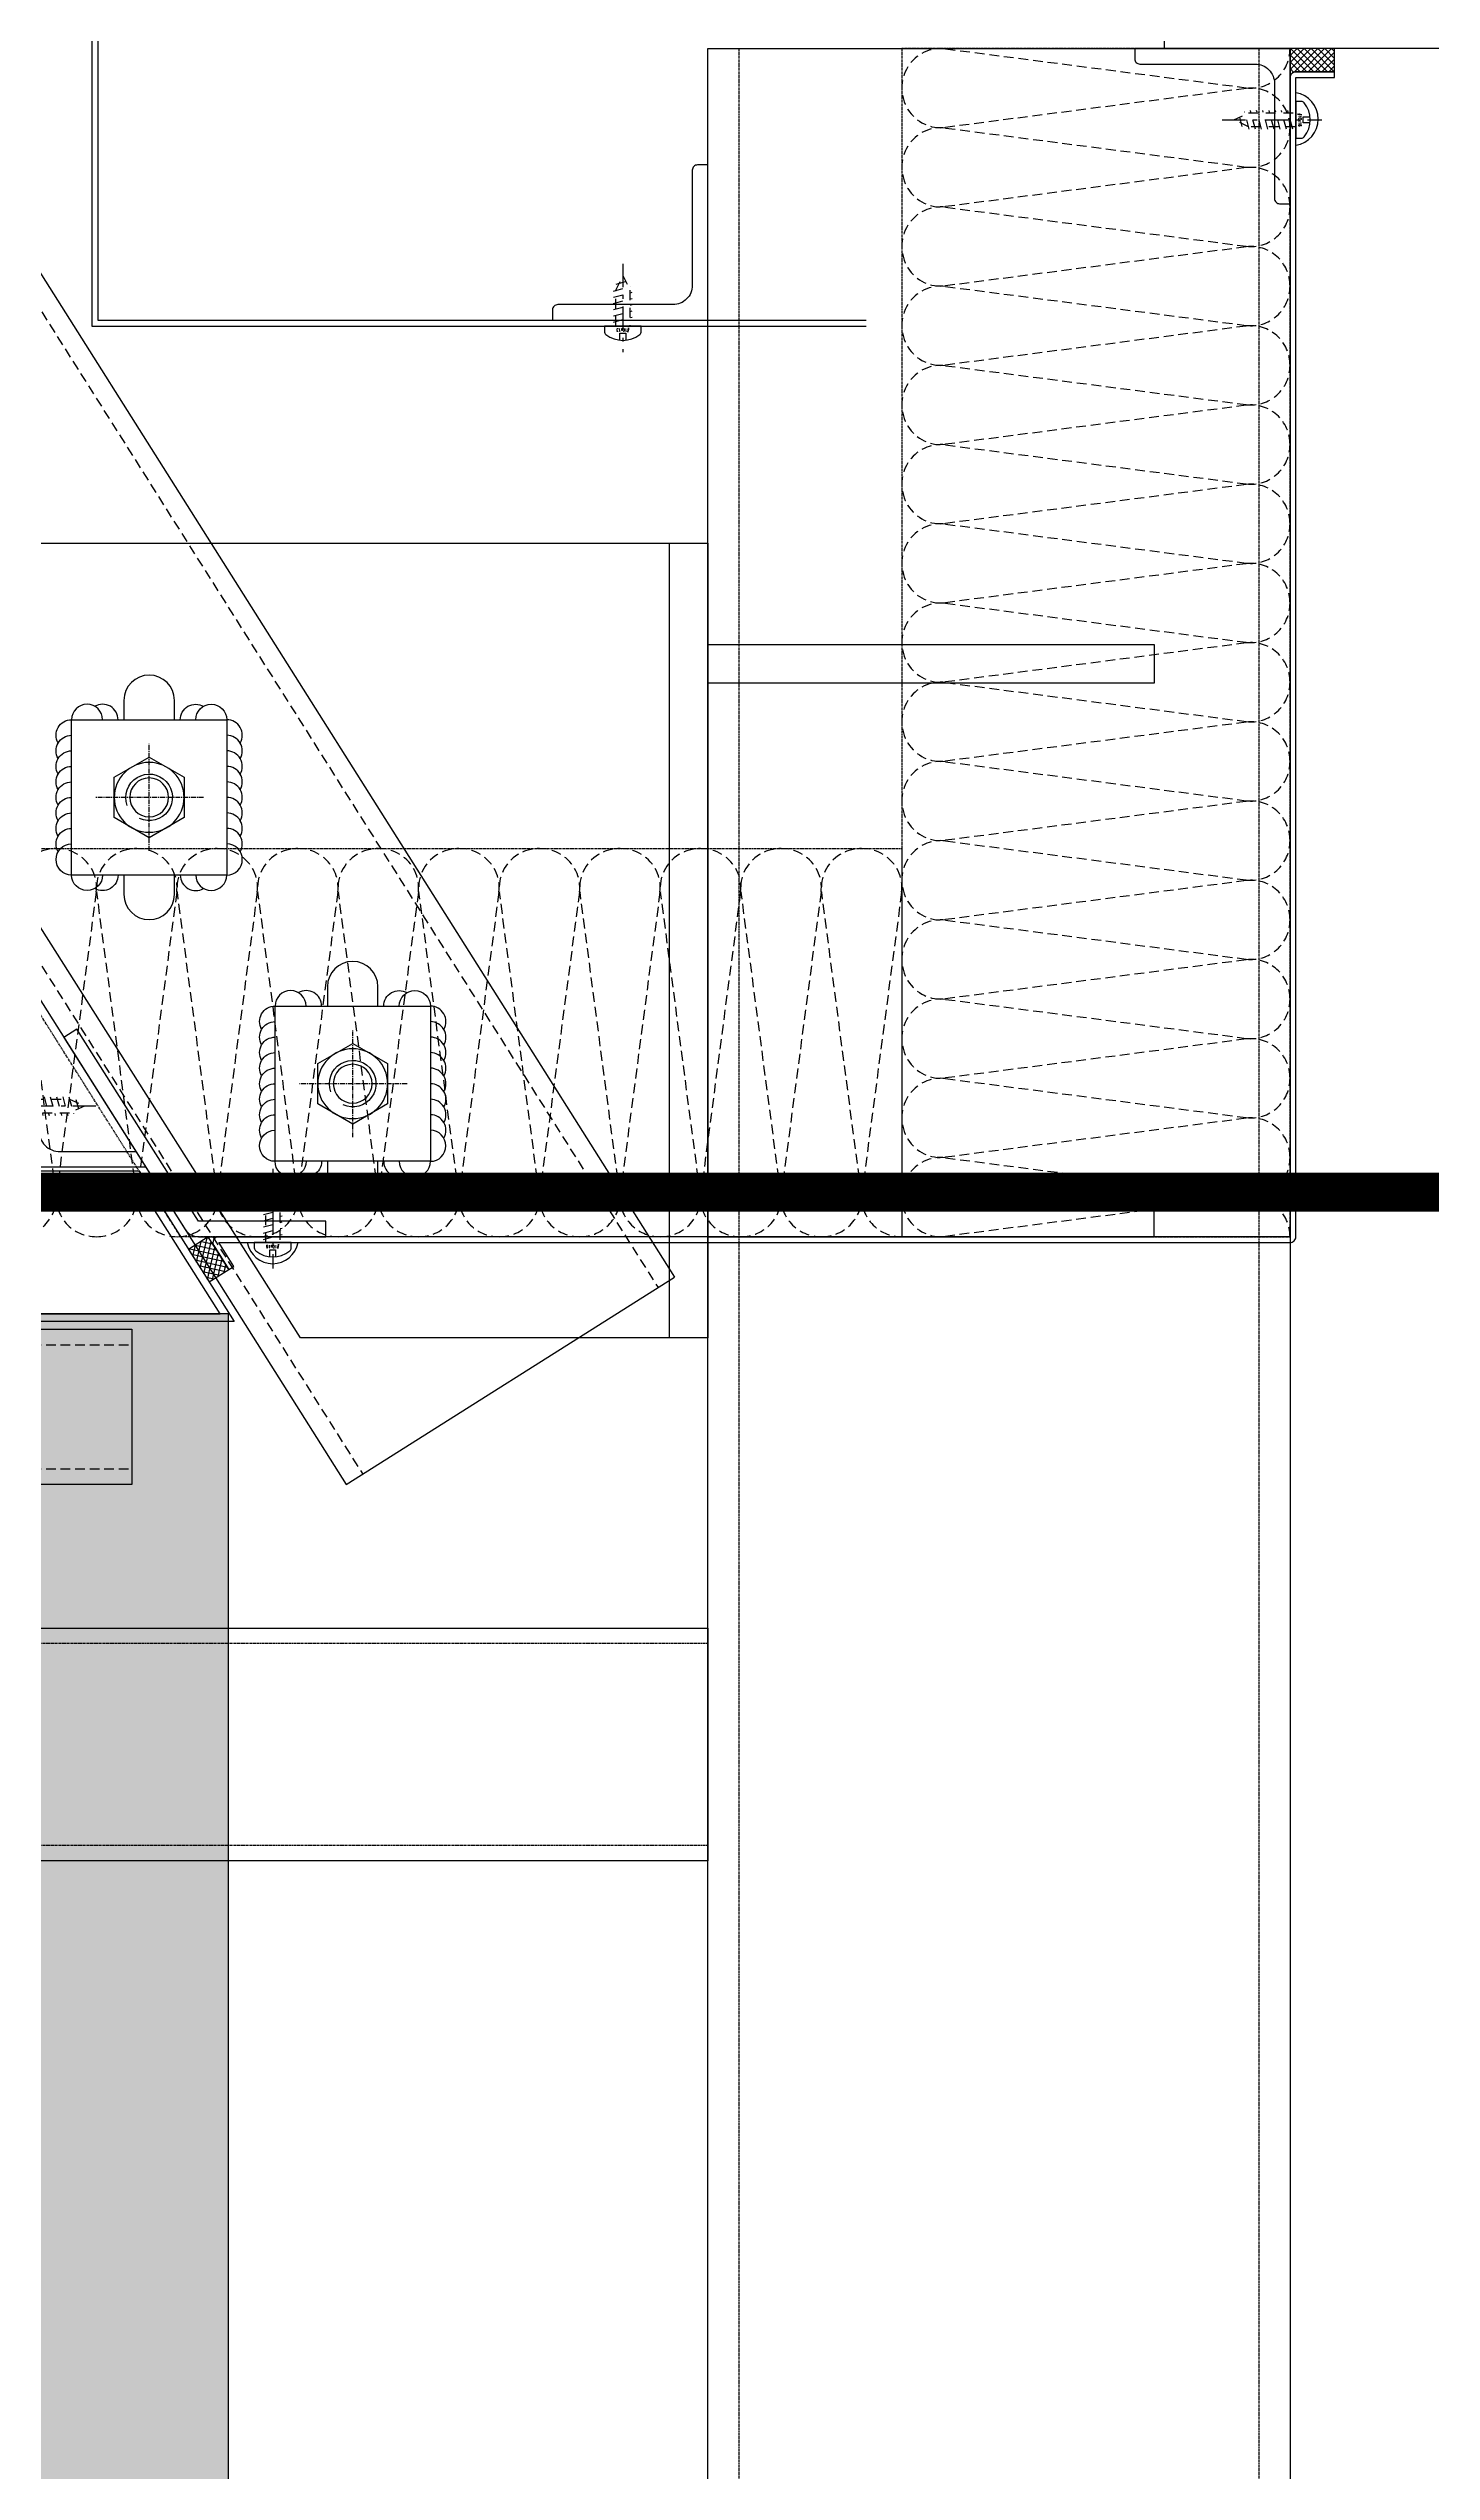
# Model space of a CAD drawing. Header units: millimetres. Extents: x 0 to 119933, y -45162 to 41221.
# Drawn here: x 40676 to 41033, y 1621 to 2246 of the extents above; entities that cross this region are included whole.
import ezdxf
from ezdxf.enums import TextEntityAlignment as Align
from ezdxf.xclip import XClip

# ---------------------------------------------------------------- set-up
doc = ezdxf.new("R2010")
doc.units = ezdxf.units.MM
doc.header["$XCLIPFRAME"] = 0
for name, pattern in [('ACAD_ISO04W100', [30, 24, -3, 0, -3]), ('CENTER', [2, 1.25, -0.25, 0.25, -0.25]), ('CENTER-PISA', [11, 6, -2, 1, -2]), ('CENTER2', [28.575, 19.05, -3.175, 3.175, -3.175]), ('HIDDEN', [0.375, 0.25, -0.125]), ('HIDDEN-PISA', [4.5, 2.5, -2]), ('HIDDEN2', [0.1875, 0.125, -0.0625])]:
    doc.linetypes.add(name, pattern=pattern)
doc.layers.get('DEFPOINTS').update_dxf_attribs({"color": 166})
for name, color, linetype in [('01', 1, 'Continuous'), ('AIX', 9, 'CENTER'), ('AXIS', 1, 'ACAD_ISO04W100'), ('CASTFIX', 1, 'Continuous'), ('CW', 4, 'Continuous'), ('F-Alum', 4, 'Continuous'), ('F-Bolt', 32, 'Continuous'), ('F-Misc', 8, 'Continuous'), ('F-SSTEEL', 3, 'Continuous'), ('F-steel', 3, 'Continuous'), ('F_ALUM', 4, 'Continuous'), ('F_CNTR', 1, 'ACAD_ISO04W100'), ('F_FIXS', 1, 'Continuous'), ('F_INSU', 8, 'Continuous'), ('F_SEAL', 8, 'Continuous'), ('F_STEL', 3, 'Continuous'), ('HAT', 155, 'Continuous'), ('Hatch', 8, 'Continuous'), ('HIDDEN', 1, 'HIDDEN'), ('INSUL', 8, 'Continuous'), ('SC', 6, 'Continuous'), ('WELDING VW', 8, 'Continuous')]:
    doc.layers.add(name, color=color, linetype=linetype)
doc.styles.add('Arial', font='arial.ttf')
doc.styles.add('ROMANS', font='simplex.shx', dxfattribs={"width": 0.8, "bigfont": 'hztxt.shx'})
doc.dimstyles.new('10x of Arup4', dxfattribs={"dimscale": 10, "dimtxt": 1.7, "dimasz": 1, "dimexe": 1.5, "dimexo": 1.5, "dimgap": 1, "dimtad": 1, "dimdec": 1, "dimdsep": 46, "dimtxsty": 'Arial', "dimblk": 'OBLIQUE', "dimcen": 0, "dimclrd": 1, "dimclre": 1, "dimclrt": 7, "dimadec": 0, "dimazin": 0, "dimtfac": 1, "dimtdec": 1, "dimtix": 1, "dimtofl": 0, "dimtmove": 2, "dimatfit": 3, "dimfxl": 5, "dimtfill": 1, "dimtolj": 1, "dimtzin": 0, "dimlwd": -1, "dimlwe": -1, "dimarcsym": 0})

# ---------------------------------------------------------------- blocks, each defined once
blk = doc.blocks.new('*U372')
at = {"layer": 'AIX'}
for p, q in [((0, -13.78), (0, 13.78)), ((-14, 0), (14, 0))]:
    blk.add_line(p, q, dxfattribs=at)
at = {"layer": 'SC'}
blk.add_lwpolyline([(9, 5.2), (0, 10.39), (-9, 5.2), (-9, -5.2), (0, -10.39), (9, -5.2)], close=True, dxfattribs=at)
for radius in [9, 5]:
    blk.add_circle((0, 0), radius, dxfattribs=at)
blk.add_arc((0, 0), 6, 339.93868, 294.24249, dxfattribs=at)
blk = doc.blocks.new('*U373')
at = {"layer": 'WELDING VW'}
for centre, end in [((4, 0), 180), ((8, 0), 120)]:
    blk.add_arc(centre, 4, 0, end, dxfattribs=at)
blk = doc.blocks.new('*U374')
at = {"layer": 'WELDING VW'}
for centre, start in [((4, 0), 180), ((8, 0), 240), ((12, 0), 240), ((16, 0), 240), ((20, 0), 240), ((24, 0), 240), ((28, 0), 240), ((32, 0), 240), ((36, 0), 240)]:
    blk.add_arc(centre, 4, start, 0, dxfattribs=at)
blk = doc.blocks.new('A$C75520A0A')
at = {"layer": 'F-Alum', "color": 8, "linetype": 'HIDDEN', "ltscale": 10}
for p, q in [((104.11, -54), (561.21, -54)), ((104.11, -86), (561.21, -86))]:
    blk.add_line(p, q, dxfattribs=at)
at = {"layer": 'F-SSTEEL'}
blk.add_lwpolyline([(108.11, -50), (140.11, -50, -0.414214), (144.11, -54), (144.11, -86, -0.414214), (140.11, -90), (108.11, -90, -0.414214), (104.11, -86), (104.11, -54, -0.414214)], format="xyb", close=True, dxfattribs=at)
blk.add_lwpolyline([(561.21, -90), (104.11, -90), (104.11, -50), (561.21, -50)], dxfattribs=at)
blk.add_lwpolyline([(108.11, -54), (140.11, -54), (140.11, -86), (108.11, -86)], close=True, dxfattribs=at)
at = {"layer": 'F_STEL'}
blk.add_line((561.21, -50), (561.21, -90), dxfattribs=at)
at = {"layer": 'F_STEL', "color": 8, "linetype": 'HIDDEN'}
for p, q in [((475.21, -90), (475.21, -127)), ((507.21, -90), (507.21, -127))]:
    blk.add_line(p, q, dxfattribs=at)
at = {"layer": 'F_STEL'}
blk.add_lwpolyline([(511.21, -90), (471.21, -90), (471.21, -127), (511.21, -127)], close=True, dxfattribs=at)
blk = doc.blocks.new('#10x16_Pan')
at = {"color": 8, "linetype": 'HIDDEN-PISA'}
for p, q in [((0.81, 2.4), (2.1, -2.4)), ((2.41, 2.4), (3.7, -2.4)), ((4.01, 2.4), (5.3, -2.4)), ((5.61, 2.4), (6.9, -2.4)), ((7.21, 2.4), (8.5, -2.4)), ((8.81, 2.4), (10.1, -2.4)), ((10.41, 2.4), (11.7, -2.4)), ((12.01, 2.4), (13.19, -2)), ((13.8, 1.71), (14.61, -1.33))]:
    blk.add_line(p, q, dxfattribs=at)
at = {"color": 0, "linetype": 'ByBlock'}
blk.add_lwpolyline([(0, 4.75), (-1.39, 4.75, 0.228537), (-2.17, 4.37, 0.349288), (-2.17, -4.37, 0.228537), (-1.39, -4.75), (0, -4.75)], format="xyb", close=True, dxfattribs=at)
at = {"color": 8, "linetype": 'HIDDEN-PISA'}
for points in [[(-3.66, 0.75), (-1.85, 0.75), (-1.85, -0.75), (-3.66, -0.75)], [(0, 1.79), (12.2, 1.79), (16, 0), (12.2, -1.79), (0, -1.79)]]:
    blk.add_lwpolyline(points, dxfattribs=at)
at = {"layer": 'AXIS', "color": 8, "linetype": 'CENTER-PISA'}
blk.add_line((18.99, 0), (-6.7, 0), dxfattribs=at)
at = {"layer": 'DEFPOINTS', "color": 8, "linetype": 'ByBlock', "style": 'ROMANS', "width": 0.8}
blk.add_text('#10x16', height=0.75, rotation=90, dxfattribs=at).set_placement((-1, 0), align=Align.MIDDLE)
blk = doc.blocks.new('EA040x040x04')
at = {"color": 0}
blk.add_lwpolyline([(0, 40), (0, 0), (40, 0), (40, 2.67, 0.414214), (38.67, 4), (9, 4, -0.414214), (4, 9), (4, 38.67, 0.414214), (2.67, 40)], format="xyb", close=True, dxfattribs=at)
blk = doc.blocks.new('is')
at = {"color": 8, "linetype": 'HIDDEN'}
blk.add_lwpolyline([(2, 0, 0.451718), (1.008, -1.126), (1.992, -8.874, -1.135042), (0.008, -8.874), (0.992, -1.126, 0.451718), (0, 0)], format="xyb", dxfattribs=at)
blk = doc.blocks.new('#10x13_Pan')
at = {"color": 8, "linetype": 'HIDDEN-PISA'}
for p, q in [((1.01, 2.4), (2.3, -2.4)), ((2.61, 2.4), (3.9, -2.4)), ((4.21, 2.4), (5.5, -2.4)), ((5.81, 2.4), (7.1, -2.4)), ((7.41, 2.4), (8.7, -2.4)), ((9.01, 2.4), (10.19, -2)), ((10.8, 1.71), (11.61, -1.33))]:
    blk.add_line(p, q, dxfattribs=at)
at = {"color": 0, "linetype": 'ByBlock'}
blk.add_lwpolyline([(0, 4.75), (-1.39, 4.75, 0.228537), (-2.17, 4.37, 0.349288), (-2.17, -4.37, 0.228537), (-1.39, -4.75), (0, -4.75)], format="xyb", close=True, dxfattribs=at)
at = {"color": 8, "linetype": 'HIDDEN-PISA'}
for points in [[(-3.66, 0.75), (-1.85, 0.75), (-1.85, -0.75), (-3.66, -0.75)], [(0, 1.79), (9.2, 1.79), (13, 0), (9.2, -1.79), (0, -1.79)]]:
    blk.add_lwpolyline(points, dxfattribs=at)
at = {"layer": 'AXIS', "color": 8, "linetype": 'CENTER-PISA'}
blk.add_line((15.99, 0), (-6.7, 0), dxfattribs=at)
at = {"layer": 'DEFPOINTS', "color": 8, "linetype": 'ByBlock', "style": 'ROMANS', "width": 0.8}
blk.add_text('#10x13', height=0.75, rotation=90, dxfattribs=at).set_placement((-1, 0), align=Align.MIDDLE)
blk = doc.blocks.new('ding1')
at = {"layer": 'CASTFIX', "color": 9, "linetype": 'CENTER2'}
blk.add_line((1214.68, -4175.42), (1214.68, -4204.3), dxfattribs=at)
at = {"layer": 'CASTFIX', "color": 8, "linetype": 'HIDDEN2'}
for p, q in [((1217.08, -4182.62), (1212.28, -4183.27)), ((1212.88, -4181.86), (1214.68, -4178.92)), ((1212.88, -4197.92), (1212.88, -4181.86)), ((1214.68, -4178.92), (1216.48, -4181.34)), ((1216.48, -4197.92), (1216.48, -4181.34)), ((1217.08, -4184.62), (1212.28, -4185.27)), ((1217.08, -4186.62), (1212.28, -4187.27)), ((1217.08, -4188.62), (1212.28, -4189.27)), ((1217.08, -4190.62), (1212.28, -4191.27)), ((1217.08, -4192.62), (1212.28, -4193.27)), ((1217.08, -4194.62), (1212.28, -4195.27)), ((1217.08, -4196.62), (1212.28, -4197.27))]:
    blk.add_line(p, q, dxfattribs=at)
at = {"layer": 'CASTFIX'}
for p, q in [((1209.93, -4197.92), (1209.93, -4199.17)), ((1219.43, -4197.92), (1209.93, -4197.92)), ((1219.43, -4199.17), (1209.93, -4199.17)), ((1213.98, -4201.47), (1213.18, -4201.47)), ((1214.18, -4200.72), (1213.98, -4201.47)), ((1215.18, -4200.72), (1214.18, -4200.72)), ((1215.18, -4200.72), (1215.38, -4201.47)), ((1216.18, -4201.47), (1215.38, -4201.47)), ((1219.43, -4197.92), (1219.43, -4199.17))]:
    blk.add_line(p, q, dxfattribs=at)
for centre, start, end in [((1213.34, -4197.8), 201.91993, 267.50657), ((1216.02, -4197.8), 272.49343, 338.08007)]:
    blk.add_arc(centre, 3.68, start, end, dxfattribs=at)
blk = doc.blocks.new('*U135')
at = {"layer": 'HAT'}
h = blk.add_hatch(dxfattribs=at)
h.set_pattern_fill('ANSI33', color=256, scale=1.25)
h.set_pattern_definition([(45, (-107400.157, -29806.0548), (-2.80633004, 2.80633004), []), (45, (-107397.3506, -29806.0548), (-2.80633004, 2.80633004), [1.984375, -0.9921875])])
edge = h.paths.add_edge_path()
edge.add_arc((7.5, 27.71), 28.7, 254.85303, 285.14697, ccw=False)
edge.add_line((0, 0), (0, -11.87))
edge.add_arc((7.5, -12.26), 7.51, 2.97978, 177.02022, ccw=False)
edge.add_line((15, -11.87), (15, 0))
h = blk.add_hatch(dxfattribs=at)
h.set_pattern_fill('HEX', color=256, scale=1.25)
h.set_pattern_definition([(0, (-107400.157, -29806.0548), (0, 2.0622225), [1.190625, -2.38125]), (120, (-107400.157, -29806.0548), (-1.785937073, -1.03111125), [1.190625, -2.38125]), (60, (-107398.9663, -29806.0548), (-1.785937073, 1.03111125), [1.190625, -2.38125])])
edge = h.paths.add_edge_path()
edge.add_arc((7.5, -12.26), 7.51, 0, 360)
at = {"layer": '01'}
blk.add_lwpolyline([(15, 0, -0.132958), (0, 0), (0, -11.87, -0.9493), (15, -11.87)], format="xyb", close=True, dxfattribs=at)
blk.add_circle((7.5, -12.26), 7.51, dxfattribs=at)
blk = doc.blocks.new('#10x22_Pan')
at = {"color": 8, "linetype": 'HIDDEN-PISA'}
for p, q in [((0.41, 2.4), (1.7, -2.4)), ((2.01, 2.4), (3.3, -2.4)), ((3.61, 2.4), (4.9, -2.4)), ((5.21, 2.4), (6.5, -2.4)), ((6.81, 2.4), (8.1, -2.4)), ((8.41, 2.4), (9.7, -2.4)), ((10.01, 2.4), (11.3, -2.4)), ((11.61, 2.4), (12.9, -2.4)), ((13.21, 2.4), (14.5, -2.4)), ((14.81, 2.4), (16.1, -2.4)), ((16.41, 2.4), (17.7, -2.4)), ((18.01, 2.4), (19.19, -2)), ((19.8, 1.71), (20.61, -1.33))]:
    blk.add_line(p, q, dxfattribs=at)
at = {"color": 0, "linetype": 'ByBlock'}
blk.add_lwpolyline([(0, 4.75), (-1.39, 4.75, 0.228537), (-2.17, 4.37, 0.349288), (-2.17, -4.37, 0.228537), (-1.39, -4.75), (0, -4.75)], format="xyb", close=True, dxfattribs=at)
at = {"color": 8, "linetype": 'HIDDEN-PISA'}
for points in [[(-3.66, 0.75), (-1.85, 0.75), (-1.85, -0.75), (-3.66, -0.75)], [(0, 1.79), (18.2, 1.79), (22, 0), (18.2, -1.79), (0, -1.79)]]:
    blk.add_lwpolyline(points, dxfattribs=at)
at = {"layer": 'AXIS', "color": 8, "linetype": 'CENTER-PISA'}
blk.add_line((24.99, 0), (-6.7, 0), dxfattribs=at)
at = {"layer": 'DEFPOINTS', "color": 8, "linetype": 'ByBlock', "style": 'ROMANS', "width": 0.8}
blk.add_text('#10x22', height=0.75, rotation=90, dxfattribs=at).set_placement((-1, 0), align=Align.MIDDLE)
blk = doc.blocks.new('A$C5CF849BA')
at = {"layer": 'CW'}
for points in [[(80, 0), (80, 21), (54.65, 21), (54.65, 18), (77, 18), (77, 0)], [(80, 15), (80, -6), (54.65, -6), (54.65, -3), (77, -3), (77, 15)]]:
    blk.add_lwpolyline(points, close=True, dxfattribs=at)
at = {"layer": 'F_ALUM'}
for points in [[(112, -11.23), (80, -11.23), (80, 39.43)], [(113.1, -9.23), (82, -9.23), (82, 40.01)]]:
    blk.add_lwpolyline(points, dxfattribs=at)
at = {"layer": 'F_STEL'}
blk.add_lwpolyline([(114.83, -8.23), (83.25, -8.23), (83.25, 41.77)], dxfattribs=at)
blk.add_lwpolyline([(87.25, 35.44), (87.25, 1.27, 0.414214), (92.75, -4.23), (112.31, -4.23)], format="xyb", dxfattribs=at)
at = {"rotation": 90}
blk.add_blockref('*U135', (49.85, 0), dxfattribs=at)
at = {"layer": 'F-Misc', "ltscale": 0.1, "extrusion": (0, 0, -1), "zscale": -1}
blk.add_blockref('ding1', (-1276.18, 4212.92), dxfattribs=at)
at = {"layer": 'F-Misc', "ltscale": 0.1, "extrusion": (0, 0, -1), "xscale": -1, "zscale": -1, "rotation": 180}
blk.add_blockref('ding1', (-1276.18, -4197.92), dxfattribs=at)
at = {"layer": 'F_FIXS'}
blk.add_blockref('#10x22_Pan', (77, 7.5), dxfattribs=at)
blk = doc.blocks.new('A$C315D2C77')
at = {"layer": 'HIDDEN'}
blk.add_blockref('A$C5CF849BA', (550, -980), dxfattribs=at)
blk = doc.blocks.new('*U357')
at = {"layer": 'INSUL', "lineweight": 0}
h = blk.add_hatch(dxfattribs=at)
h.set_pattern_fill('岩棉', color=256, scale=100, style=0, pattern_type=2)
h.set_pattern_definition([(171.7889, (53.3, 199.0476), (-673.201724, 100.0000025), [3.3342, -696.8454]), (146.90866, (56.223, 197.1429), (-158.4004044, 100.0000014), [3.4887, -729.1451]), (132.32733, (58.3914, 194.762), (-178.200457, 199.999999), [3.2205, -673.0858]), (114.797, (59.7115, 191.905), (-39.6001, 100), [3.1473, -327.3221]), (91.62022, (59.8057, 188.5714), (-19.80005, 600), [3.3347, -696.9453]), (82.824825, (50.09429, 111.42857), (138.600349442, 1099.999997034), [77.75174, -16250.113]), (97.175175, (69.70576, 111.42857), (-138.600352483, 1099.999996652), [77.75174, -16250.113]), (88.37978, (59.9943, 188.5714), (19.800043, 600), [3.3347, -696.9453]), (65.203, (60.0886, 191.905), (39.6001, 100), [3.1473, -327.3221]), (47.67267, (61.4086, 194.762), (178.200457, 200), [3.2205, -673.0858]), (33.09134, (63.5772, 197.1429), (158.400403, 100.0000036), [3.4887, -729.1451]), (8.2111, (66.5, 199.0476), (673.2017246, 100), [3.3342, -696.8454]), (87.16616, (50, 109.524), (19.800042, 300), [1.9071, -398.5826]), (103.9014, (50.4714, 107.619), (-79.200203, 300), [1.9622, -410.107]), (111.6036, (51.226, 105.714), (-19.80005, 100), [2.0487, -105.5067]), (122.76135, (52.4514, 103.8095), (-59.400154, 99.999999), [2.2651, -473.3977]), (138.29055, (54.0543, 102.381), (-118.800303, 100.000002), [2.1471, -448.7411]), (152.0035, (55.8457, 101.4286), (-178.200458, 99.999999), [2.0289, -424.0312]), (166.4772, (57.8257, 100.9524), (-396.001014, 100.000003), [2.0365, -425.6205]), (167.07075, (59.9, 100.476), (-415.801066, 100), [2.1282, -444.8039]), (12.92924, (59.9, 100.476), (415.801066, 100), [2.1282, -444.8039]), (13.5228, (61.9743, 100.9524), (396.001015, 100), [2.0365, -425.6205]), (27.9965, (63.9543, 101.4286), (198.000505, 100.000004), [2.0289, -424.0312]), (41.70945, (65.7458, 102.381), (118.800302, 100.000003), [2.1471, -448.7411]), (57.23865, (67.3486, 103.8095), (198.000504, 300.000002), [2.2651, -473.3977]), (68.3964, (68.574, 105.714), (19.80005, 100), [2.0487, -105.5067]), (76.0986, (69.3286, 107.619), (19.80005, 100), [1.9622, -410.107]), (92.83384, (69.8, 109.524), (-19.80005, 300), [1.9071, -398.5826])])
h.paths.add_polyline_path([(0, 0), (1280.97, 0), (1280.97, 100), (0, 100)])
at = {"layer": 'INSUL'}
blk.add_lwpolyline([(0, 0), (1280.97, 0), (1280.97, 100), (0, 100)], close=True, dxfattribs=at)
blk = doc.blocks.new('_OBLIQUE')
at = {"color": 0, "linetype": 'ByBlock'}
blk.add_line((-0.5, -0.5), (0.5, 0.5), dxfattribs=at)
blk = doc.blocks.new('*D377')
at = {"color": 1, "linetype": 'Continuous', "transparency": 16777216}
for p, q in [((-250, 15), (-250, 74.89)), ((0, 15), (0, 74.89)), ((-250, 59.89), (0, 59.89))]:
    blk.add_line(p, q, dxfattribs=at)
at = {"layer": 'DEFPOINTS', "color": 0, "transparency": 16777216}
for p in [(0, 59.89), (-250, 0, 0.86), (0, 0, 0.86)]:
    blk.add_point(p, dxfattribs=at)
at = {"color": 1, "transparency": 16777216, "xscale": 10, "yscale": 10, "zscale": 10, "rotation": 180}
blk.add_blockref('_OBLIQUE', (-250, 59.89), dxfattribs=at)
at = {"color": 1, "transparency": 16777216, "xscale": 10, "yscale": 10, "zscale": 10}
blk.add_blockref('_OBLIQUE', (0, 59.89), dxfattribs=at)
at = {"color": 7, "transparency": 16777216, "insert": (-125, 78.57), "char_height": 17, "attachment_point": 5, "style": 'Arial', "bg_fill": 3, "box_fill_scale": 1.1, "bg_fill_color": 256, "bg_fill_true_color": 13158600, "bg_fill_transparency": 0}
blk.add_mtext('\\A1;250', dxfattribs=at)
blk = doc.blocks.new('*D378')
at = {"color": 1, "linetype": 'Continuous', "transparency": 16777216}
for p, q in [((55.33, 0), (55.33, 10)), ((15, 0), (70.33, 0)), ((15, -16), (70.33, -16)), ((55.33, -16), (55.33, -26))]:
    blk.add_line(p, q, dxfattribs=at)
at = {"layer": 'DEFPOINTS', "color": 0, "transparency": 16777216}
for p in [(0, 0, 0.86), (0, -16, 0.86), (55.33, -16)]:
    blk.add_point(p, dxfattribs=at)
at = {"color": 1, "transparency": 16777216, "xscale": 10, "yscale": 10, "zscale": 10}
for p, rotation in [((55.33, 0), 270), ((55.33, -16), 90)]:
    blk.add_blockref('_OBLIQUE', p, dxfattribs=dict(at, rotation=rotation))
at = {"color": 7, "transparency": 16777216, "insert": (36.65, -8), "char_height": 17, "attachment_point": 5, "rotation": 90, "style": 'Arial', "bg_fill": 3, "box_fill_scale": 1.1, "bg_fill_color": 256, "bg_fill_true_color": 13158600, "bg_fill_transparency": 0}
blk.add_mtext('\\A1;16', dxfattribs=at)
blk = doc.blocks.new('A$Ceb6f83ef')
dim = blk.add_linear_dim(base=(0, 59.89, -0.86), p1=(-250, 0), p2=(0, 0), dimstyle='10x of Arup4', override={"dimarcsym": 1})
dim.commit()
dim.dimension.update_dxf_attribs({"geometry": '*D377', "text_midpoint": (-125, 78.57, -0.86)})
at = {"layer": 'F_CNTR'}
blk.add_lwpolyline([(-125, 9.19), (-125, -28.79)], dxfattribs=at)
dim = blk.add_linear_dim(base=(55.33, -16, -0.86), p1=(0, 0), p2=(0, -16), angle=90, dimstyle='10x of Arup4', override={"dimarcsym": 1})
dim.commit()
dim.dimension.update_dxf_attribs({"geometry": '*D378', "text_midpoint": (36.65, -8, -0.86)})
at = {"layer": 'F_STEL'}
blk.add_lwpolyline([(-250, 0), (0, 0), (0, -16), (-250, -16)], close=True, dxfattribs=at)

msp = doc.modelspace()

# ---------------------------------------------------------------- hatches: boundary and pattern name
at = {"layer": 'F_SEAL'}
h = msp.add_hatch(dxfattribs=at)
h.set_pattern_fill('ANSI37', color=8, scale=10)
h.set_pattern_definition([(45, (-197843.0253, 82486.255), (-0.8838834765, 0.8838834765), []), (135, (-197843.0253, 82486.255), (-0.8838834765, -0.8838834765), [])])
edge = h.paths.add_edge_path()
edge.add_line((41007.84, 2245.53), (40996.34, 2245.53))
edge.add_line((40996.34, 2245.53), (40996.34, 2238.03))
edge.add_arc((40997.84, 2238.03), 1.5, 90, 180, ccw=False)
edge.add_line((40997.84, 2239.53), (41007.84, 2239.53))
edge.add_line((41007.84, 2239.53), (41007.84, 2245.53))
h = msp.add_hatch(dxfattribs=at)
h.set_pattern_fill('ANSI37', color=8, scale=10)
h.set_pattern_definition([(347.2756, (40731.459, 1944.9089), (0.275326, 1.2193), []), (77.2756, (40731.459, 1944.9089), (-1.2193, 0.275326), [])])
h.paths.add_polyline_path([(40722.94, 1930.92), (40717.64, 1939.31), (40712.57, 1936.11), (40717.87, 1927.72)])

# ---------------------------------------------------------------- linework, layer by layer
at = {"layer": 'CW', "elevation": -1.39}
for points in [[(40236.83, 1872.53), (40236.83, 1919.53), (40720.67, 1919.53), (40698.71, 1954.3)], [(40699.82, 1956.3), (40724.3, 1917.53), (40238.83, 1917.53), (40238.83, 1874.53)]]:
    msp.add_lwpolyline(points, dxfattribs=at)
at = {"layer": 'F-Alum', "color": 8, "linetype": 'HIDDEN', "ltscale": 10}
for p, q in [((40214.17, 2906.89, -1.11), (40833.52, 1926.26, -1.11)), ((40138.07, 2858.83, -1.11), (40757.42, 1878.2, -1.11))]:
    msp.add_line(p, q, dxfattribs=at)
at = {"layer": 'F-SSTEEL'}
for p, q in [((40246.21, 2865.53, -1.11), (40837.74, 1928.93, -1.11)), ((40133.85, 2856.16, -1.11), (40753.19, 1875.53, -1.11)), ((40753.19, 1875.53, -1.11), (40837.74, 1928.93, -1.11))]:
    msp.add_line(p, q, dxfattribs=at)
at = {"layer": 'F-SSTEEL', "elevation": -1.11}
for points in [[(40775.82, 2973.28), (40775.82, 2889.71), (40687.67, 2889.71), (40687.67, 2174.03), (40887.17, 2174.03)], [(40777.32, 2973.28), (40777.32, 2888.21), (40689.17, 2888.21), (40689.17, 2175.53), (40887.17, 2175.53)]]:
    msp.add_lwpolyline(points, dxfattribs=at)
for points in [[(40846.34, 2081.99), (40846.34, 2091.99), (40961.38, 2091.99), (40961.38, 2081.99)], [(40846.34, 1949.38), (40846.34, 1939.38), (40961.38, 1939.38), (40961.38, 1949.38)]]:
    msp.add_lwpolyline(points, close=True, dxfattribs=at)
at = {"layer": 'F-steel', "ltscale": 10, "elevation": -1.11}
for points in [[(40708.91, 2072.57), (40708.91, 2077.57, 1), (40695.91, 2077.57), (40695.91, 2072.57)], [(40695.91, 2032.57), (40695.91, 2027.57, 1), (40708.91, 2027.57), (40708.91, 2032.57)], [(40761.35, 1998.8), (40761.35, 2003.8, 1), (40748.35, 2003.8), (40748.35, 1998.8)], [(40748.35, 1958.8), (40748.35, 1953.8, 1), (40761.35, 1953.8), (40761.35, 1958.8)]]:
    msp.add_lwpolyline(points, format="xyb", dxfattribs=at)
for points in [[(40722.41, 2032.57), (40682.41, 2032.57), (40682.41, 2072.57), (40722.41, 2072.57)], [(40774.85, 1958.8), (40734.85, 1958.8), (40734.85, 1998.8), (40774.85, 1998.8)]]:
    msp.add_lwpolyline(points, close=True, dxfattribs=at)
at = {"layer": 'F_INSU', "color": 8, "linetype": 'HIDDEN', "elevation": -1.11}
msp.add_lwpolyline([(40896.34, 1939.38), (40996.34, 1939.38), (40996.34, 2245.53), (40896.34, 2245.53)], close=True, dxfattribs=at)
msp.add_lwpolyline([(40896.34, 2039.38), (40896.34, 1939.38), (40710.51, 1939.38), (40647.35, 2039.38), (40896.34, 2039.38)], dxfattribs=at)
at = {"layer": 'F_SEAL', "color": 8, "elevation": -1.11}
msp.add_lwpolyline([(41007.84, 2245.53), (40996.34, 2245.53), (40996.34, 2238.03, -0.414214), (40997.84, 2239.53), (41007.84, 2239.53)], format="xyb", close=True, dxfattribs=at)
msp.add_lwpolyline([(40722.94, 1930.92), (40717.64, 1939.31), (40712.57, 1936.11), (40717.87, 1927.72)], close=True, dxfattribs=at)
at = {"layer": 'F_SEAL'}
for centre, radius, start, end in [((40996.78, 2227.35, -1.11), 6.85, 278.91497, 81.08503), ((40734.23, 1939.07, -1.11), 6.64, 190.402, 349.598)]:
    msp.add_arc(centre, radius, start, end, dxfattribs=at)
at = {"layer": 'F_STEL', "color": 8, "linetype": 'HIDDEN'}
for p, q in [((40854.34, 2245.53, -1.11), (40854.34, 638.56, -1.11)), ((40988.34, 2245.53, -1.11), (40988.34, 638.56, -1.11)), ((40846.34, 1834.53, -1.11), (40350.04, 1834.53, -1.11)), ((40846.34, 1782.53, -1.11), (40350.04, 1782.53, -1.11))]:
    msp.add_line(p, q, dxfattribs=at)
at = {"layer": 'F_STEL'}
msp.add_line((40836.34, 2118.06, -1.11), (40836.34, 1913.31, -1.11), dxfattribs=at)
at = {"layer": 'F_STEL', "elevation": -1.11}
for points in [[(40846.34, 2245.53), (40996.34, 2245.53), (40996.34, 638.56), (40846.34, 638.56)], [(40846.34, 1913.31), (40741.4, 1913.31), (40611.62, 2118.06), (40846.34, 2118.06)], [(40846.34, 1838.53), (40846.34, 1778.53), (40350.04, 1778.53), (40350.04, 1838.53)]]:
    msp.add_lwpolyline(points, close=True, dxfattribs=at)
for points in [[(41007.84, 2239.53), (40997.84, 2239.53, 0.414214), (40996.34, 2238.03), (40996.34, 1939.38), (40720.32, 1939.38, 0.590666), (40719.05, 1937.07), (40722.94, 1930.92), (40724.21, 1931.72), (40720.32, 1937.88), (40996.34, 1937.88, 0.414214), (40997.84, 1939.38), (40997.84, 2238.03), (41007.84, 2238.03)], [(40715.08, 1943.38), (40683.81, 1992.88), (40680.43, 1990.74), (40711.69, 1941.24, 0.257335), (40715.08, 1939.38), (40747.92, 1939.38), (40747.92, 1943.38)]]:
    msp.add_lwpolyline(points, format="xyb", close=True, dxfattribs=at)

# ---------------------------------------------------------------- block references
at = {"layer": 'F-Bolt', "xscale": -1}
for p in [(40702.41, 2052.57, -1.11), (40754.85, 1978.8, -1.11)]:
    msp.add_blockref('*U372', p, dxfattribs=at)
at = {"layer": 'F_FIXS'}
for name, p, rotation in [('#10x16_Pan', (40997.84, 2227.16, -1.11), 180), ('#10x13_Pan', (40824.46, 2174.03, -1.11), 90), ('#10x16_Pan', (40734.25, 1937.88, -1.11), 90)]:
    msp.add_blockref(name, p, dxfattribs=dict(at, rotation=rotation))
at = {"layer": 'F_STEL'}
for p, rotation in [((40996.34, 2245.53, -1.11), 180), ((40846.34, 2175.53, -1.11), 90.00000000000001)]:
    msp.add_blockref('EA040x040x04', p, dxfattribs=dict(at, rotation=rotation))
at = {"layer": 'Hatch'}
for p in [(40682.41, 2072.57, -1.11), (40734.85, 1998.8, -1.11)]:
    msp.add_blockref('*U373', p, dxfattribs=at)
at = {"layer": 'Hatch', "xscale": -1}
for p in [(40722.41, 2072.57, -1.11), (40774.85, 1998.8, -1.11)]:
    msp.add_blockref('*U373', p, dxfattribs=at)
for name, p, rotation in [('*U374', (40682.41, 2032.57, -1.11), 270), ('*U373', (40682.41, 2032.57, -1.11), 180), ('*U374', (40734.85, 1958.8, -1.11), 270), ('*U373', (40734.85, 1958.8, -1.11), 180)]:
    msp.add_blockref(name, p, dxfattribs=dict(at, rotation=rotation))
at = {"layer": 'Hatch'}
for name, p, rotation in [('*U374', (40722.41, 2032.57, -1.11), 90.00000000000001), ('*U373', (40722.41, 2032.57, -1.11), 180), ('*U374', (40774.85, 1958.8, -1.11), 90.00000000000001), ('*U373', (40774.85, 1958.8, -1.11), 180)]:
    msp.add_blockref(name, p, dxfattribs=dict(at, rotation=rotation))
at = {"layer": 'HIDDEN'}
for name, p in [('A$C315D2C77', (40036.72, 2945.53, -1.11)), ('A$C75520A0A', (40136.72, 1965.53, -1.11))]:
    msp.add_blockref(name, p, dxfattribs=at)
at = {"layer": 'INSUL', "xscale": 10.20513335259408, "yscale": 10, "zscale": 10.20513335259408, "rotation": 270, "row_count": 1, "column_count": 15, "row_spacing": 0, "column_spacing": 20.41026670518816}
msp.add_blockref('is', (40996.34, 2245.53, -1.11), dxfattribs=at)
at = {"layer": 'INSUL'}
ref = msp.add_blockref('is', (40896.34, 1939.38, -1.11), dxfattribs=dict(at, xscale=10.37488260953008, yscale=10, zscale=10.37488260953008, rotation=180, row_count=1, column_count=12, row_spacing=0, column_spacing=20.74976521906016))
XClip(ref).set_block_clipping_path([(0, -10), (0, 0), (17.9124231877, 0), (24, -10)])
at = {"layer": 'INSUL', "ltscale": 18000, "extrusion": (-6.09745e-10, 8.38721e-10, -1), "xscale": -1, "rotation": 270}
msp.add_blockref('*U357', (-40722.87, 638.56, 1.11), dxfattribs=at)

# ---------------------------------------------------------------- next in the draw order: block references
msp.add_blockref('A$Ceb6f83ef', (41214.01, 2261.53, -1.97))

# ---------------------------------------------------------------- next in the draw order: linework, layer by layer
at = {"layer": 'DEFPOINTS', "color": 2, "linetype": 'CENTER', "ltscale": 100, "const_width": 10}
msp.add_lwpolyline([(40591.65, 3047.03), (41377.23, 3047.03, -0.414214), (41477.23, 2947.03), (41477.23, 2050.84, -0.414214), (41377.23, 1950.84), (40591.65, 1950.84, -0.414214), (40491.65, 2050.84), (40491.65, 2947.03, -0.414214)], format="xyb", close=True, dxfattribs=at)

doc.saveas('drawing.dxf')
